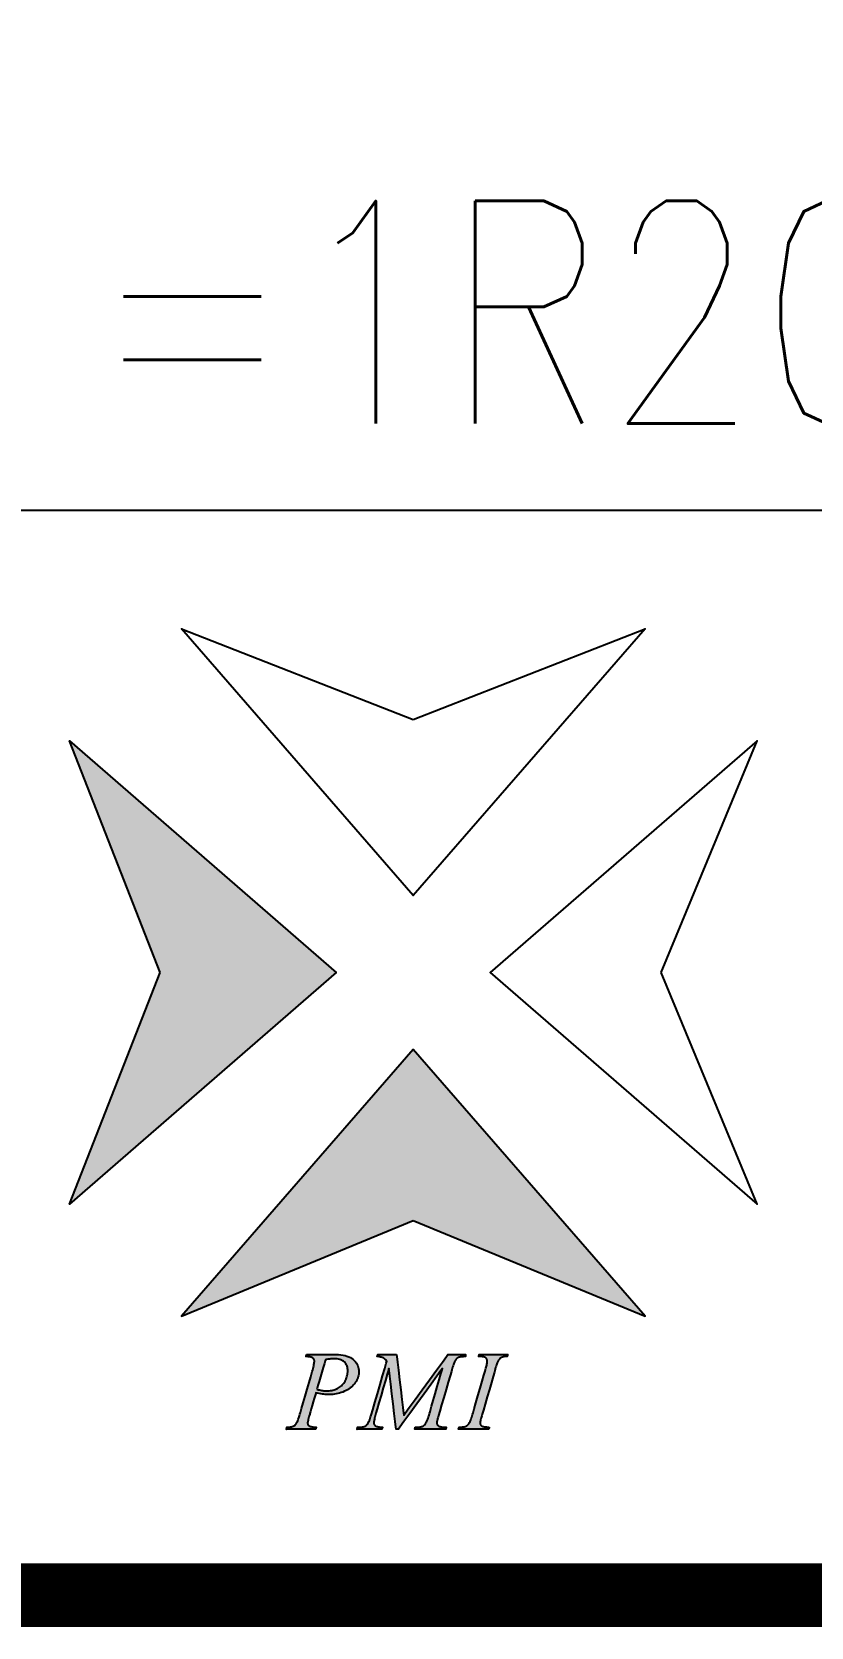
# Model space of a CAD drawing. Header units: millimetres. Extents: x 5710 to 6064, y -305 to -54.
# Drawn here: x 5856.39 to 5870.72, y -305.12 to -275.76 of the extents above; entities that cross this region are included whole.
import ezdxf
from ezdxf.enums import TextEntityAlignment as Align

# ---------------------------------------------------------------- set-up
doc = ezdxf.new("R2010")
doc.units = ezdxf.units.MM
doc.header["$LTSCALE"] = 10
doc.layers.get('0').update_dxf_attribs({"linetype": 'CONTINUOUS'})
doc.styles.add('SIMPLEX', font='SIMPLEX.shx', dxfattribs={"width": 0.8, "height": 3.2, "bigfont": 'chineset.shx'})

# ---------------------------------------------------------------- blocks, each defined once
blk = doc.blocks.new('PMI')
h = blk.add_hatch(color=4)
h.paths.add_polyline_path([(8.027, -17.918), (8.027, -17.87), (-5.83, -5.828), (-1.118, -17.894), (-5.83, -29.959)])
h.paths.add_polyline_path([(12.065, -21.903), (0, -35.788), (12.065, -30.796), (24.13, -35.788)])
h.paths.add_polyline_path([(15.544, -41.298), (15.55, -41.266), (15.558, -41.23), (15.568, -41.188), (15.58, -41.141), (15.595, -41.088), (15.612, -41.03), (15.631, -40.967), (15.654, -40.887), (15.717, -40.672), (15.806, -40.36), (15.913, -39.991), (16.025, -39.603), (16.131, -39.234), (16.221, -38.922), (16.283, -38.707), (16.306, -38.627), (16.329, -38.542), (16.351, -38.463), (16.373, -38.392), (16.393, -38.327), (16.412, -38.27), (16.43, -38.219), (16.448, -38.176), (16.464, -38.139), (16.479, -38.11), (16.495, -38.085), (16.512, -38.061), (16.531, -38.038), (16.551, -38.017), (16.573, -37.997), (16.597, -37.978), (16.621, -37.961), (16.648, -37.945), (16.676, -37.93), (16.707, -37.916), (16.745, -37.905), (16.773, -37.899), (16.803, -37.894), (16.836, -37.89), (16.871, -37.888), (16.908, -37.886), (16.948, -37.886), (16.952, -37.874), (16.956, -37.86), (16.961, -37.844), (16.966, -37.827), (16.971, -37.811), (16.979, -37.785), (16.928, -37.785), (16.792, -37.785), (16.595, -37.785), (16.362, -37.785), (16.116, -37.785), (15.882, -37.785), (15.685, -37.785), (15.549, -37.785), (15.498, -37.785), (15.489, -37.811), (15.484, -37.827), (15.478, -37.844), (15.473, -37.86), (15.468, -37.874), (15.464, -37.886), (15.511, -37.887), (15.555, -37.888), (15.595, -37.889), (15.631, -37.892), (15.664, -37.895), (15.694, -37.898), (15.732, -37.905), (15.767, -37.916), (15.8, -37.93), (15.827, -37.947), (15.85, -37.966), (15.869, -37.987), (15.885, -38.01), (15.897, -38.036), (15.905, -38.064), (15.91, -38.094), (15.91, -38.119), (15.909, -38.154), (15.906, -38.192), (15.901, -38.234), (15.894, -38.28), (15.884, -38.329), (15.872, -38.381), (15.859, -38.438), (15.843, -38.497), (15.825, -38.561), (15.801, -38.641), (15.739, -38.857), (15.649, -39.169), (15.543, -39.539), (15.431, -39.929), (15.324, -40.299), (15.234, -40.611), (15.172, -40.827), (15.149, -40.908), (15.127, -40.982), (15.105, -41.052), (15.083, -41.116), (15.061, -41.175), (15.04, -41.229), (15.018, -41.278), (14.997, -41.321), (14.975, -41.359), (14.948, -41.402), (14.917, -41.437), (14.878, -41.469), (14.845, -41.49), (14.821, -41.503), (14.796, -41.515), (14.768, -41.527), (14.74, -41.538), (14.699, -41.547), (14.667, -41.552), (14.632, -41.556), (14.593, -41.56), (14.549, -41.563), (14.502, -41.566), (14.451, -41.567), (14.44, -41.594), (14.434, -41.61), (14.427, -41.627), (14.421, -41.643), (14.411, -41.669), (14.465, -41.669), (14.609, -41.669), (14.819, -41.669), (15.068, -41.669), (15.329, -41.669), (15.578, -41.669), (15.787, -41.669), (15.932, -41.669), (15.986, -41.669), (15.994, -41.643), (15.999, -41.627), (16.005, -41.61), (16.01, -41.594), (16.018, -41.567), (15.965, -41.564), (15.915, -41.56), (15.871, -41.556), (15.83, -41.551), (15.794, -41.547), (15.761, -41.542), (15.733, -41.537), (15.699, -41.53), (15.665, -41.518), (15.635, -41.504), (15.609, -41.489), (15.583, -41.467), (15.56, -41.435), (15.546, -41.399), (15.54, -41.366), (15.539, -41.335)])
h.paths.add_polyline_path([(13.455, -41.535), (13.423, -41.523), (13.394, -41.509), (13.359, -41.488), (13.33, -41.462), (13.309, -41.431), (13.296, -41.395), (13.29, -41.356), (13.292, -41.318), (13.294, -41.291), (13.298, -41.262), (13.303, -41.23), (13.31, -41.197), (13.319, -41.162), (13.329, -41.124), (13.341, -41.085), (13.354, -41.043), (13.378, -40.959), (13.444, -40.733), (13.54, -40.405), (13.653, -40.016), (13.772, -39.607), (13.886, -39.219), (13.981, -38.891), (14.047, -38.665), (14.072, -38.58), (14.092, -38.504), (14.112, -38.433), (14.131, -38.368), (14.151, -38.309), (14.169, -38.255), (14.188, -38.208), (14.206, -38.165), (14.224, -38.129), (14.242, -38.098), (14.26, -38.072), (14.278, -38.047), (14.296, -38.024), (14.315, -38.004), (14.344, -37.976), (14.384, -37.947), (14.421, -37.929), (14.452, -37.921), (14.48, -37.916), (14.514, -37.911), (14.554, -37.906), (14.601, -37.901), (14.654, -37.896), (14.713, -37.891), (14.779, -37.886), (14.779, -37.86), (14.779, -37.844), (14.779, -37.827), (14.779, -37.811), (14.779, -37.785), (14.748, -37.785), (14.664, -37.785), (14.543, -37.785), (14.399, -37.785), (14.248, -37.785), (14.104, -37.785), (13.983, -37.785), (13.899, -37.785), (13.868, -37.785), (13.789, -37.893), (13.578, -38.182), (13.271, -38.602), (12.908, -39.099), (12.526, -39.622), (12.163, -40.119), (11.857, -40.538), (11.645, -40.828), (11.566, -40.936), (11.553, -40.828), (11.519, -40.538), (11.468, -40.119), (11.408, -39.622), (11.345, -39.099), (11.286, -38.602), (11.235, -38.182), (11.2, -37.893), (11.187, -37.785), (11.154, -37.785), (11.065, -37.785), (10.936, -37.785), (10.783, -37.785), (10.622, -37.785), (10.468, -37.785), (10.339, -37.785), (10.25, -37.785), (10.217, -37.785), (10.209, -37.811), (10.205, -37.827), (10.2, -37.844), (10.196, -37.86), (10.188, -37.886), (10.238, -37.893), (10.284, -37.899), (10.327, -37.906), (10.365, -37.914), (10.401, -37.922), (10.433, -37.931), (10.461, -37.94), (10.497, -37.954), (10.535, -37.977), (10.564, -38), (10.584, -38.017), (10.604, -38.037), (10.624, -38.059), (10.645, -38.083), (10.666, -38.109), (10.687, -38.137), (10.658, -38.236), (10.58, -38.502), (10.468, -38.887), (10.335, -39.344), (10.195, -39.825), (10.062, -40.281), (9.95, -40.667), (9.873, -40.933), (9.844, -41.032), (9.822, -41.099), (9.8, -41.16), (9.778, -41.216), (9.756, -41.266), (9.735, -41.311), (9.714, -41.351), (9.693, -41.385), (9.672, -41.414), (9.652, -41.437), (9.622, -41.465), (9.588, -41.489), (9.551, -41.51), (9.509, -41.527), (9.463, -41.542), (9.414, -41.553), (9.361, -41.561), (9.304, -41.566), (9.243, -41.567), (9.222, -41.567), (9.197, -41.567), (9.165, -41.567), (9.157, -41.594), (9.152, -41.61), (9.147, -41.627), (9.142, -41.643), (9.134, -41.669), (9.178, -41.669), (9.298, -41.669), (9.47, -41.669), (9.675, -41.669), (9.89, -41.669), (10.094, -41.669), (10.267, -41.669), (10.386, -41.669), (10.431, -41.669), (10.432, -41.666), (10.439, -41.643), (10.444, -41.627), (10.449, -41.61), (10.454, -41.594), (10.458, -41.58), (10.462, -41.567), (10.399, -41.562), (10.341, -41.557), (10.288, -41.55), (10.241, -41.542), (10.199, -41.534), (10.163, -41.524), (10.132, -41.514), (10.096, -41.498), (10.063, -41.471), (10.038, -41.44), (10.021, -41.404), (10.011, -41.363), (10.01, -41.328), (10.011, -41.302), (10.014, -41.271), (10.02, -41.235), (10.027, -41.194), (10.037, -41.147), (10.049, -41.096), (10.063, -41.04), (10.08, -40.979), (10.098, -40.913), (10.122, -40.831), (10.186, -40.61), (10.278, -40.29), (10.387, -39.912), (10.502, -39.513), (10.612, -39.134), (10.704, -38.814), (10.767, -38.594), (10.791, -38.511), (10.804, -38.62), (10.839, -38.91), (10.89, -39.33), (10.95, -39.828), (11.013, -40.352), (11.073, -40.85), (11.123, -41.271), (11.158, -41.561), (11.171, -41.669), (11.186, -41.669), (11.201, -41.669), (11.22, -41.669), (11.239, -41.669), (11.257, -41.669), (11.273, -41.669), (11.287, -41.669), (11.366, -41.561), (11.577, -41.271), (11.883, -40.85), (12.245, -40.352), (12.627, -39.828), (12.989, -39.33), (13.295, -38.91), (13.506, -38.62), (13.584, -38.511), (13.562, -38.588), (13.503, -38.795), (13.416, -39.095), (13.314, -39.45), (13.206, -39.823), (13.104, -40.178), (13.018, -40.478), (12.958, -40.684), (12.936, -40.762), (12.908, -40.856), (12.882, -40.942), (12.858, -41.02), (12.835, -41.091), (12.813, -41.154), (12.792, -41.21), (12.773, -41.258), (12.756, -41.298), (12.74, -41.33), (12.724, -41.357), (12.707, -41.383), (12.691, -41.406), (12.665, -41.438), (12.629, -41.473), (12.592, -41.498), (12.554, -41.517), (12.525, -41.529), (12.493, -41.539), (12.458, -41.548), (12.422, -41.555), (12.382, -41.56), (12.34, -41.564), (12.296, -41.566), (12.248, -41.567), (12.228, -41.567), (12.203, -41.567), (12.171, -41.567), (12.164, -41.594), (12.159, -41.61), (12.154, -41.627), (12.15, -41.643), (12.143, -41.669), (12.198, -41.669), (12.346, -41.669), (12.56, -41.669), (12.815, -41.669), (13.082, -41.669), (13.337, -41.669), (13.551, -41.669), (13.699, -41.669), (13.755, -41.669), (13.761, -41.643), (13.765, -41.627), (13.769, -41.61), (13.774, -41.594), (13.78, -41.567), (13.762, -41.567), (13.74, -41.567), (13.72, -41.567), (13.712, -41.567), (13.661, -41.566), (13.613, -41.564), (13.569, -41.559), (13.528, -41.553), (13.49, -41.545)])
h.paths.add_polyline_path([(6.807, -40.429), (6.861, -40.243), (6.912, -40.067), (6.955, -39.918), (6.985, -39.815), (6.996, -39.776), (7.086, -39.797), (7.173, -39.814), (7.257, -39.83), (7.336, -39.843), (7.412, -39.853), (7.485, -39.862), (7.554, -39.868), (7.619, -39.871), (7.681, -39.872), (7.776, -39.87), (7.87, -39.864), (7.962, -39.853), (8.053, -39.838), (8.142, -39.819), (8.23, -39.795), (8.317, -39.767), (8.402, -39.735), (8.485, -39.699), (8.566, -39.659), (8.642, -39.617), (8.713, -39.572), (8.78, -39.524), (8.843, -39.474), (8.9, -39.422), (8.954, -39.366), (9.003, -39.308), (9.047, -39.248), (9.086, -39.186), (9.121, -39.124), (9.152, -39.061), (9.178, -38.998), (9.199, -38.934), (9.215, -38.87), (9.227, -38.805), (9.234, -38.741), (9.236, -38.675), (9.232, -38.594), (9.221, -38.515), (9.203, -38.44), (9.177, -38.367), (9.144, -38.296), (9.104, -38.229), (9.056, -38.164), (9.001, -38.103), (8.938, -38.044), (8.868, -37.989), (8.791, -37.941), (8.706, -37.9), (8.613, -37.864), (8.513, -37.836), (8.406, -37.813), (8.291, -37.797), (8.169, -37.788), (8.039, -37.785), (7.986, -37.785), (7.846, -37.785), (7.642, -37.785), (7.401, -37.785), (7.147, -37.785), (6.906, -37.785), (6.702, -37.785), (6.561, -37.785), (6.509, -37.785), (6.501, -37.811), (6.496, -37.827), (6.491, -37.844), (6.486, -37.86), (6.478, -37.886), (6.537, -37.89), (6.591, -37.895), (6.641, -37.902), (6.686, -37.909), (6.725, -37.918), (6.76, -37.928), (6.791, -37.94), (6.827, -37.958), (6.862, -37.989), (6.889, -38.023), (6.907, -38.06), (6.917, -38.1), (6.918, -38.133), (6.917, -38.166), (6.913, -38.206), (6.906, -38.252), (6.896, -38.305), (6.883, -38.364), (6.867, -38.43), (6.849, -38.503), (6.828, -38.581), (6.804, -38.667), (6.782, -38.743), (6.723, -38.946), (6.639, -39.241), (6.538, -39.59), (6.432, -39.958), (6.332, -40.307), (6.247, -40.602), (6.188, -40.806), (6.167, -40.882), (6.136, -40.983), (6.106, -41.075), (6.077, -41.157), (6.048, -41.231), (6.019, -41.296), (5.991, -41.351), (5.964, -41.397), (5.937, -41.434), (5.91, -41.462), (5.881, -41.484), (5.848, -41.504), (5.81, -41.521), (5.768, -41.535), (5.721, -41.546), (5.67, -41.556), (5.614, -41.562), (5.553, -41.566), (5.488, -41.567), (5.484, -41.58), (5.48, -41.594), (5.475, -41.61), (5.469, -41.627), (5.465, -41.643), (5.456, -41.669), (5.509, -41.669), (5.649, -41.669), (5.852, -41.669), (6.092, -41.669), (6.346, -41.669), (6.586, -41.669), (6.789, -41.669), (6.929, -41.669), (6.982, -41.669), (6.983, -41.666), (6.989, -41.643), (6.994, -41.627), (6.998, -41.61), (7.003, -41.594), (7.01, -41.567), (6.948, -41.563), (6.891, -41.558), (6.84, -41.552), (6.793, -41.545), (6.752, -41.538), (6.717, -41.529), (6.686, -41.519), (6.651, -41.503), (6.617, -41.477), (6.592, -41.449), (6.575, -41.418), (6.565, -41.383), (6.564, -41.356), (6.565, -41.328), (6.569, -41.295), (6.576, -41.256), (6.585, -41.21), (6.598, -41.159), (6.612, -41.102), (6.63, -41.04), (6.65, -40.971), (6.673, -40.896), (6.684, -40.858), (6.713, -40.755), (6.756, -40.606)])
h.paths.add_polyline_path([(7.048, -39.597), (7.063, -39.544), (7.104, -39.402), (7.163, -39.196), (7.234, -38.952), (7.308, -38.696), (7.378, -38.452), (7.437, -38.246), (7.478, -38.104), (7.493, -38.051), (7.553, -38.041), (7.61, -38.032), (7.665, -38.024), (7.718, -38.018), (7.77, -38.012), (7.819, -38.008), (7.866, -38.005), (7.911, -38.003), (7.955, -38.003), (8.031, -38.005), (8.103, -38.011), (8.17, -38.021), (8.233, -38.036), (8.291, -38.055), (8.345, -38.078), (8.395, -38.105), (8.44, -38.136), (8.481, -38.171), (8.517, -38.21), (8.549, -38.252), (8.577, -38.297), (8.6, -38.345), (8.62, -38.395), (8.635, -38.449), (8.645, -38.506), (8.652, -38.565), (8.654, -38.628), (8.652, -38.689), (8.647, -38.75), (8.638, -38.81), (8.626, -38.87), (8.61, -38.93), (8.591, -38.989), (8.568, -39.047), (8.542, -39.105), (8.512, -39.162), (8.479, -39.218), (8.443, -39.27), (8.405, -39.319), (8.364, -39.365), (8.32, -39.408), (8.274, -39.447), (8.224, -39.484), (8.173, -39.517), (8.118, -39.547), (8.061, -39.574), (8.003, -39.598), (7.944, -39.619), (7.883, -39.636), (7.821, -39.651), (7.758, -39.662), (7.693, -39.67), (7.627, -39.674), (7.56, -39.676), (7.515, -39.675), (7.467, -39.672), (7.416, -39.667), (7.363, -39.66), (7.306, -39.651), (7.246, -39.641), (7.183, -39.628), (7.117, -39.613)], flags=16)
at = {"color": 4, "linetype": 'Continuous'}
blk.add_line((8.027, -17.918), (8.027, -17.87), dxfattribs=at)
for points in [[(12.065, -4.712, 0), (24.13, 0, 0), (12.065, -13.884, 0), (0, 0, 0), (12.065, -4.712, 0)], [(-1.118, -17.894, 0), (-5.83, -5.828, 0), (8.055, -17.894, 0), (-5.83, -29.959, 0), (-1.118, -17.894, 0)], [(24.966, -17.894, 0), (29.959, -5.828, 0), (16.074, -17.894, 0), (29.959, -29.959, 0), (24.966, -17.894, 0)], [(12.065, -30.796, 0), (24.13, -35.788, 0), (12.065, -21.903, 0), (0, -35.788, 0), (12.065, -30.796, 0)], [(6.509, -37.785, 0), (6.561, -37.785, 0), (6.702, -37.785, 0), (6.906, -37.785, 0), (7.147, -37.785, 0), (7.401, -37.785, 0), (7.642, -37.785, 0), (7.846, -37.785, 0), (7.986, -37.785, 0), (8.039, -37.785, 0), (8.169, -37.788, 0), (8.291, -37.797, 0), (8.406, -37.813, 0), (8.513, -37.836, 0), (8.613, -37.864, 0), (8.706, -37.9, 0), (8.791, -37.941, 0), (8.868, -37.989, 0), (8.938, -38.044, 0), (9.001, -38.103, 0), (9.056, -38.164, 0), (9.104, -38.229, 0), (9.144, -38.296, 0), (9.177, -38.367, 0), (9.203, -38.44, 0), (9.221, -38.515, 0), (9.232, -38.594, 0), (9.236, -38.675, 0), (9.234, -38.741, 0), (9.227, -38.805, 0), (9.215, -38.87, 0), (9.199, -38.934, 0), (9.178, -38.998, 0), (9.152, -39.061, 0), (9.121, -39.124, 0), (9.086, -39.186, 0), (9.047, -39.248, 0), (9.003, -39.308, 0), (8.954, -39.366, 0), (8.9, -39.422, 0), (8.843, -39.474, 0), (8.78, -39.524, 0), (8.713, -39.572, 0), (8.642, -39.617, 0), (8.566, -39.659, 0), (8.485, -39.699, 0), (8.402, -39.735, 0), (8.317, -39.767, 0), (8.23, -39.795, 0), (8.142, -39.819, 0), (8.053, -39.838, 0), (7.962, -39.853, 0), (7.87, -39.864, 0), (7.776, -39.87, 0), (7.681, -39.872, 0), (7.619, -39.871, 0), (7.554, -39.868, 0), (7.485, -39.862, 0), (7.412, -39.853, 0), (7.336, -39.843, 0), (7.257, -39.83, 0), (7.173, -39.814, 0), (7.086, -39.797, 0), (6.996, -39.776, 0), (6.985, -39.815, 0), (6.955, -39.918, 0), (6.912, -40.067, 0), (6.861, -40.243, 0), (6.807, -40.429, 0), (6.756, -40.606, 0), (6.713, -40.755, 0), (6.684, -40.858, 0), (6.673, -40.896, 0), (6.65, -40.971, 0), (6.63, -41.04, 0), (6.612, -41.102, 0), (6.598, -41.159, 0), (6.585, -41.21, 0), (6.576, -41.256, 0), (6.569, -41.295, 0), (6.565, -41.328, 0), (6.564, -41.356, 0), (6.565, -41.374, 0), (6.568, -41.392, 0), (6.573, -41.409, 0), (6.579, -41.425, 0), (6.588, -41.441, 0), (6.598, -41.456, 0), (6.611, -41.47, 0), (6.625, -41.483, 0), (6.641, -41.496, 0), (6.661, -41.508, 0), (6.686, -41.519, 0), (6.717, -41.529, 0), (6.752, -41.538, 0), (6.793, -41.545, 0), (6.84, -41.552, 0), (6.891, -41.558, 0), (6.948, -41.563, 0), (7.01, -41.567, 0), (7.009, -41.571, 0), (7.007, -41.58, 0), (7.003, -41.594, 0), (6.998, -41.61, 0), (6.994, -41.627, 0), (6.989, -41.643, 0), (6.985, -41.656, 0), (6.983, -41.666, 0), (6.982, -41.669, 0), (6.929, -41.669, 0), (6.789, -41.669, 0), (6.586, -41.669, 0), (6.346, -41.669, 0), (6.092, -41.669, 0), (5.852, -41.669, 0), (5.649, -41.669, 0), (5.509, -41.669, 0), (5.456, -41.669, 0), (5.457, -41.666, 0), (5.46, -41.656, 0), (5.465, -41.643, 0), (5.469, -41.627, 0), (5.475, -41.61, 0), (5.48, -41.594, 0), (5.484, -41.58, 0), (5.487, -41.571, 0), (5.488, -41.567, 0), (5.553, -41.566, 0), (5.614, -41.562, 0), (5.67, -41.556, 0), (5.721, -41.546, 0), (5.768, -41.535, 0), (5.81, -41.521, 0), (5.848, -41.504, 0), (5.881, -41.484, 0), (5.91, -41.462, 0), (5.937, -41.434, 0), (5.964, -41.397, 0), (5.991, -41.351, 0), (6.019, -41.296, 0), (6.048, -41.231, 0), (6.077, -41.157, 0), (6.106, -41.075, 0), (6.136, -40.983, 0), (6.167, -40.882, 0), (6.188, -40.806, 0), (6.247, -40.602, 0), (6.332, -40.307, 0), (6.432, -39.958, 0), (6.538, -39.59, 0), (6.639, -39.241, 0), (6.723, -38.946, 0), (6.782, -38.743, 0), (6.804, -38.667, 0), (6.828, -38.581, 0), (6.849, -38.503, 0), (6.867, -38.43, 0), (6.883, -38.364, 0), (6.896, -38.305, 0), (6.906, -38.252, 0), (6.913, -38.206, 0), (6.917, -38.166, 0), (6.918, -38.133, 0), (6.917, -38.111, 0), (6.914, -38.09, 0), (6.909, -38.07, 0), (6.902, -38.051, 0), (6.893, -38.032, 0), (6.882, -38.015, 0), (6.869, -37.998, 0), (6.854, -37.982, 0), (6.837, -37.967, 0), (6.816, -37.953, 0), (6.791, -37.94, 0), (6.76, -37.928, 0), (6.725, -37.918, 0), (6.686, -37.909, 0), (6.641, -37.902, 0), (6.591, -37.895, 0), (6.537, -37.89, 0), (6.478, -37.886, 0), (6.479, -37.883, 0), (6.482, -37.874, 0), (6.486, -37.86, 0), (6.491, -37.844, 0), (6.496, -37.827, 0), (6.501, -37.811, 0), (6.505, -37.797, 0), (6.508, -37.788, 0), (6.509, -37.785, 0)], [(7.048, -39.597, 0), (7.117, -39.613, 0), (7.183, -39.628, 0), (7.246, -39.641, 0), (7.306, -39.651, 0), (7.363, -39.66, 0), (7.416, -39.667, 0), (7.467, -39.672, 0), (7.515, -39.675, 0), (7.56, -39.676, 0), (7.627, -39.674, 0), (7.693, -39.67, 0), (7.758, -39.662, 0), (7.821, -39.651, 0), (7.883, -39.636, 0), (7.944, -39.619, 0), (8.003, -39.598, 0), (8.061, -39.574, 0), (8.118, -39.547, 0), (8.173, -39.517, 0), (8.224, -39.484, 0), (8.274, -39.447, 0), (8.32, -39.408, 0), (8.364, -39.365, 0), (8.405, -39.319, 0), (8.443, -39.27, 0), (8.479, -39.218, 0), (8.512, -39.162, 0), (8.542, -39.105, 0), (8.568, -39.047, 0), (8.591, -38.989, 0), (8.61, -38.93, 0), (8.626, -38.87, 0), (8.638, -38.81, 0), (8.647, -38.75, 0), (8.652, -38.689, 0), (8.654, -38.628, 0), (8.652, -38.565, 0), (8.645, -38.506, 0), (8.635, -38.449, 0), (8.62, -38.395, 0), (8.6, -38.345, 0), (8.577, -38.297, 0), (8.549, -38.252, 0), (8.517, -38.21, 0), (8.481, -38.171, 0), (8.44, -38.136, 0), (8.395, -38.105, 0), (8.345, -38.078, 0), (8.291, -38.055, 0), (8.233, -38.036, 0), (8.17, -38.021, 0), (8.103, -38.011, 0), (8.031, -38.005, 0), (7.955, -38.003, 0), (7.911, -38.003, 0), (7.866, -38.005, 0), (7.819, -38.008, 0), (7.77, -38.012, 0), (7.718, -38.018, 0), (7.665, -38.024, 0), (7.61, -38.032, 0), (7.553, -38.041, 0), (7.493, -38.051, 0), (7.478, -38.104, 0), (7.437, -38.246, 0), (7.378, -38.452, 0), (7.308, -38.696, 0), (7.234, -38.952, 0), (7.163, -39.196, 0), (7.104, -39.402, 0), (7.063, -39.544, 0), (7.048, -39.597, 0)], [(11.187, -37.785, 0), (11.2, -37.893, 0), (11.235, -38.182, 0), (11.286, -38.602, 0), (11.345, -39.099, 0), (11.408, -39.622, 0), (11.468, -40.119, 0), (11.519, -40.538, 0), (11.553, -40.828, 0), (11.566, -40.936, 0), (11.645, -40.828, 0), (11.857, -40.538, 0), (12.163, -40.119, 0), (12.526, -39.622, 0), (12.908, -39.099, 0), (13.271, -38.602, 0), (13.578, -38.182, 0), (13.789, -37.893, 0), (13.868, -37.785, 0), (13.899, -37.785, 0), (13.983, -37.785, 0), (14.104, -37.785, 0), (14.248, -37.785, 0), (14.399, -37.785, 0), (14.543, -37.785, 0), (14.664, -37.785, 0), (14.748, -37.785, 0), (14.779, -37.785, 0), (14.779, -37.788, 0), (14.779, -37.797, 0), (14.779, -37.811, 0), (14.779, -37.827, 0), (14.779, -37.844, 0), (14.779, -37.86, 0), (14.779, -37.874, 0), (14.779, -37.883, 0), (14.779, -37.886, 0), (14.713, -37.891, 0), (14.654, -37.896, 0), (14.601, -37.901, 0), (14.554, -37.906, 0), (14.514, -37.911, 0), (14.48, -37.916, 0), (14.452, -37.921, 0), (14.43, -37.926, 0), (14.415, -37.931, 0), (14.394, -37.942, 0), (14.374, -37.954, 0), (14.354, -37.968, 0), (14.334, -37.985, 0), (14.315, -38.004, 0), (14.296, -38.024, 0), (14.278, -38.047, 0), (14.26, -38.072, 0), (14.242, -38.098, 0), (14.224, -38.129, 0), (14.206, -38.165, 0), (14.188, -38.208, 0), (14.169, -38.255, 0), (14.151, -38.309, 0), (14.131, -38.368, 0), (14.112, -38.433, 0), (14.092, -38.504, 0), (14.072, -38.58, 0), (14.047, -38.665, 0), (13.981, -38.891, 0), (13.886, -39.219, 0), (13.772, -39.607, 0), (13.653, -40.016, 0), (13.54, -40.405, 0), (13.444, -40.733, 0), (13.378, -40.959, 0), (13.354, -41.043, 0), (13.341, -41.085, 0), (13.329, -41.124, 0), (13.319, -41.162, 0), (13.31, -41.197, 0), (13.303, -41.23, 0), (13.298, -41.262, 0), (13.294, -41.291, 0), (13.292, -41.318, 0), (13.291, -41.344, 0), (13.292, -41.365, 0), (13.295, -41.385, 0), (13.299, -41.404, 0), (13.306, -41.422, 0), (13.315, -41.439, 0), (13.325, -41.454, 0), (13.338, -41.469, 0), (13.352, -41.482, 0), (13.368, -41.494, 0), (13.394, -41.509, 0), (13.423, -41.523, 0), (13.455, -41.535, 0), (13.49, -41.545, 0), (13.528, -41.553, 0), (13.569, -41.559, 0), (13.613, -41.564, 0), (13.661, -41.566, 0), (13.712, -41.567, 0), (13.714, -41.567, 0), (13.72, -41.567, 0), (13.729, -41.567, 0), (13.74, -41.567, 0), (13.752, -41.567, 0), (13.762, -41.567, 0), (13.772, -41.567, 0), (13.778, -41.567, 0), (13.78, -41.567, 0), (13.779, -41.571, 0), (13.777, -41.58, 0), (13.774, -41.594, 0), (13.769, -41.61, 0), (13.765, -41.627, 0), (13.761, -41.643, 0), (13.758, -41.656, 0), (13.755, -41.666, 0), (13.755, -41.669, 0), (13.699, -41.669, 0), (13.551, -41.669, 0), (13.337, -41.669, 0), (13.082, -41.669, 0), (12.815, -41.669, 0), (12.56, -41.669, 0), (12.346, -41.669, 0), (12.198, -41.669, 0), (12.143, -41.669, 0), (12.144, -41.666, 0), (12.146, -41.656, 0), (12.15, -41.643, 0), (12.154, -41.627, 0), (12.159, -41.61, 0), (12.164, -41.594, 0), (12.168, -41.58, 0), (12.17, -41.571, 0), (12.171, -41.567, 0), (12.174, -41.567, 0), (12.181, -41.567, 0), (12.191, -41.567, 0), (12.203, -41.567, 0), (12.216, -41.567, 0), (12.228, -41.567, 0), (12.239, -41.567, 0), (12.246, -41.567, 0), (12.248, -41.567, 0), (12.296, -41.566, 0), (12.34, -41.564, 0), (12.382, -41.56, 0), (12.422, -41.555, 0), (12.458, -41.548, 0), (12.493, -41.539, 0), (12.525, -41.529, 0), (12.554, -41.517, 0), (12.581, -41.504, 0), (12.6, -41.493, 0), (12.619, -41.479, 0), (12.638, -41.464, 0), (12.656, -41.447, 0), (12.673, -41.428, 0), (12.691, -41.406, 0), (12.707, -41.383, 0), (12.724, -41.357, 0), (12.74, -41.33, 0), (12.756, -41.298, 0), (12.773, -41.258, 0), (12.792, -41.21, 0), (12.813, -41.154, 0), (12.835, -41.091, 0), (12.858, -41.02, 0), (12.882, -40.942, 0), (12.908, -40.856, 0), (12.936, -40.762, 0), (12.958, -40.684, 0), (13.018, -40.478, 0), (13.104, -40.178, 0), (13.206, -39.823, 0), (13.314, -39.45, 0), (13.416, -39.095, 0), (13.503, -38.795, 0), (13.562, -38.588, 0), (13.584, -38.511, 0), (13.506, -38.62, 0), (13.295, -38.91, 0), (12.989, -39.33, 0), (12.627, -39.828, 0), (12.245, -40.352, 0), (11.883, -40.85, 0), (11.577, -41.271, 0), (11.366, -41.561, 0), (11.287, -41.669, 0), (11.283, -41.669, 0), (11.273, -41.669, 0), (11.257, -41.669, 0), (11.239, -41.669, 0), (11.22, -41.669, 0), (11.201, -41.669, 0), (11.186, -41.669, 0), (11.175, -41.669, 0), (11.171, -41.669, 0), (11.158, -41.561, 0), (11.123, -41.271, 0), (11.073, -40.85, 0), (11.013, -40.352, 0), (10.95, -39.828, 0), (10.89, -39.33, 0), (10.839, -38.91, 0), (10.804, -38.62, 0), (10.791, -38.511, 0), (10.767, -38.594, 0), (10.704, -38.814, 0), (10.612, -39.134, 0), (10.502, -39.513, 0), (10.387, -39.912, 0), (10.278, -40.29, 0), (10.186, -40.61, 0), (10.122, -40.831, 0), (10.098, -40.913, 0), (10.08, -40.979, 0), (10.063, -41.04, 0), (10.049, -41.096, 0), (10.037, -41.147, 0), (10.027, -41.194, 0), (10.02, -41.235, 0), (10.014, -41.271, 0), (10.011, -41.302, 0), (10.01, -41.328, 0), (10.011, -41.351, 0), (10.014, -41.373, 0), (10.018, -41.394, 0), (10.025, -41.413, 0), (10.034, -41.431, 0), (10.044, -41.448, 0), (10.056, -41.463, 0), (10.071, -41.478, 0), (10.087, -41.491, 0), (10.107, -41.503, 0), (10.132, -41.514, 0), (10.163, -41.524, 0), (10.199, -41.534, 0), (10.241, -41.542, 0), (10.288, -41.55, 0), (10.341, -41.557, 0), (10.399, -41.562, 0), (10.462, -41.567, 0), (10.461, -41.571, 0), (10.458, -41.58, 0), (10.454, -41.594, 0), (10.449, -41.61, 0), (10.444, -41.627, 0), (10.439, -41.643, 0), (10.435, -41.656, 0), (10.432, -41.666, 0), (10.431, -41.669, 0), (10.386, -41.669, 0), (10.267, -41.669, 0), (10.094, -41.669, 0), (9.89, -41.669, 0), (9.675, -41.669, 0), (9.47, -41.669, 0), (9.298, -41.669, 0), (9.178, -41.669, 0), (9.134, -41.669, 0), (9.135, -41.666, 0), (9.138, -41.656, 0), (9.142, -41.643, 0), (9.147, -41.627, 0), (9.152, -41.61, 0), (9.157, -41.594, 0), (9.161, -41.58, 0), (9.164, -41.571, 0), (9.165, -41.567, 0), (9.168, -41.567, 0), (9.175, -41.567, 0), (9.185, -41.567, 0), (9.197, -41.567, 0), (9.21, -41.567, 0), (9.222, -41.567, 0), (9.233, -41.567, 0), (9.24, -41.567, 0), (9.243, -41.567, 0), (9.304, -41.566, 0), (9.361, -41.561, 0), (9.414, -41.553, 0), (9.463, -41.542, 0), (9.509, -41.527, 0), (9.551, -41.51, 0), (9.588, -41.489, 0), (9.622, -41.465, 0), (9.652, -41.437, 0), (9.672, -41.414, 0), (9.693, -41.385, 0), (9.714, -41.351, 0), (9.735, -41.311, 0), (9.756, -41.266, 0), (9.778, -41.216, 0), (9.8, -41.16, 0), (9.822, -41.099, 0), (9.844, -41.032, 0), (9.873, -40.933, 0), (9.95, -40.667, 0), (10.062, -40.281, 0), (10.195, -39.825, 0), (10.335, -39.344, 0), (10.468, -38.887, 0), (10.58, -38.502, 0), (10.658, -38.236, 0), (10.687, -38.137, 0), (10.666, -38.109, 0), (10.645, -38.083, 0), (10.624, -38.059, 0), (10.604, -38.037, 0), (10.584, -38.017, 0), (10.564, -38, 0), (10.545, -37.984, 0), (10.525, -37.971, 0), (10.506, -37.96, 0), (10.485, -37.949, 0), (10.461, -37.94, 0), (10.433, -37.931, 0), (10.401, -37.922, 0), (10.365, -37.914, 0), (10.327, -37.906, 0), (10.284, -37.899, 0), (10.238, -37.893, 0), (10.188, -37.886, 0), (10.189, -37.883, 0), (10.192, -37.874, 0), (10.196, -37.86, 0), (10.2, -37.844, 0), (10.205, -37.827, 0), (10.209, -37.811, 0), (10.213, -37.797, 0), (10.216, -37.788, 0), (10.217, -37.785, 0), (10.25, -37.785, 0), (10.339, -37.785, 0), (10.468, -37.785, 0), (10.622, -37.785, 0), (10.783, -37.785, 0), (10.936, -37.785, 0), (11.065, -37.785, 0), (11.154, -37.785, 0), (11.187, -37.785, 0)], [(16.018, -41.567, 0), (16.017, -41.571, 0), (16.014, -41.58, 0), (16.01, -41.594, 0), (16.005, -41.61, 0), (15.999, -41.627, 0), (15.994, -41.643, 0), (15.99, -41.656, 0), (15.987, -41.666, 0), (15.986, -41.669, 0), (15.932, -41.669, 0), (15.787, -41.669, 0), (15.578, -41.669, 0), (15.329, -41.669, 0), (15.068, -41.669, 0), (14.819, -41.669, 0), (14.609, -41.669, 0), (14.465, -41.669, 0), (14.411, -41.669, 0), (14.412, -41.666, 0), (14.416, -41.656, 0), (14.421, -41.643, 0), (14.427, -41.627, 0), (14.434, -41.61, 0), (14.44, -41.594, 0), (14.446, -41.58, 0), (14.449, -41.571, 0), (14.451, -41.567, 0), (14.502, -41.566, 0), (14.549, -41.563, 0), (14.593, -41.56, 0), (14.632, -41.556, 0), (14.667, -41.552, 0), (14.699, -41.547, 0), (14.726, -41.541, 0), (14.749, -41.534, 0), (14.768, -41.527, 0), (14.796, -41.515, 0), (14.821, -41.503, 0), (14.845, -41.49, 0), (14.867, -41.476, 0), (14.888, -41.461, 0), (14.907, -41.445, 0), (14.924, -41.428, 0), (14.94, -41.41, 0), (14.954, -41.392, 0), (14.975, -41.359, 0), (14.997, -41.321, 0), (15.018, -41.278, 0), (15.04, -41.229, 0), (15.061, -41.175, 0), (15.083, -41.116, 0), (15.105, -41.052, 0), (15.127, -40.982, 0), (15.149, -40.908, 0), (15.172, -40.827, 0), (15.234, -40.611, 0), (15.324, -40.299, 0), (15.431, -39.929, 0), (15.543, -39.539, 0), (15.649, -39.169, 0), (15.739, -38.857, 0), (15.801, -38.641, 0), (15.825, -38.561, 0), (15.843, -38.497, 0), (15.859, -38.438, 0), (15.872, -38.381, 0), (15.884, -38.329, 0), (15.894, -38.28, 0), (15.901, -38.234, 0), (15.906, -38.192, 0), (15.909, -38.154, 0), (15.91, -38.119, 0), (15.91, -38.102, 0), (15.909, -38.087, 0), (15.906, -38.072, 0), (15.903, -38.057, 0), (15.899, -38.043, 0), (15.894, -38.029, 0), (15.888, -38.017, 0), (15.881, -38.004, 0), (15.873, -37.993, 0), (15.864, -37.981, 0), (15.855, -37.971, 0), (15.844, -37.961, 0), (15.833, -37.951, 0), (15.82, -37.943, 0), (15.806, -37.935, 0), (15.792, -37.927, 0), (15.777, -37.92, 0), (15.76, -37.914, 0), (15.742, -37.908, 0), (15.719, -37.903, 0), (15.694, -37.898, 0), (15.664, -37.895, 0), (15.631, -37.892, 0), (15.595, -37.889, 0), (15.555, -37.888, 0), (15.511, -37.887, 0), (15.464, -37.886, 0), (15.465, -37.883, 0), (15.468, -37.874, 0), (15.473, -37.86, 0), (15.478, -37.844, 0), (15.484, -37.827, 0), (15.489, -37.811, 0), (15.494, -37.797, 0), (15.497, -37.788, 0), (15.498, -37.785, 0), (15.549, -37.785, 0), (15.685, -37.785, 0), (15.882, -37.785, 0), (16.116, -37.785, 0), (16.362, -37.785, 0), (16.595, -37.785, 0), (16.792, -37.785, 0), (16.928, -37.785, 0), (16.979, -37.785, 0), (16.978, -37.788, 0), (16.975, -37.797, 0), (16.971, -37.811, 0), (16.966, -37.827, 0), (16.961, -37.844, 0), (16.956, -37.86, 0), (16.952, -37.874, 0), (16.949, -37.883, 0), (16.948, -37.886, 0), (16.908, -37.886, 0), (16.871, -37.888, 0), (16.836, -37.89, 0), (16.803, -37.894, 0), (16.773, -37.899, 0), (16.745, -37.905, 0), (16.72, -37.912, 0), (16.697, -37.921, 0), (16.676, -37.93, 0), (16.648, -37.945, 0), (16.621, -37.961, 0), (16.597, -37.978, 0), (16.573, -37.997, 0), (16.551, -38.017, 0), (16.531, -38.038, 0), (16.512, -38.061, 0), (16.495, -38.085, 0), (16.479, -38.11, 0), (16.464, -38.139, 0), (16.448, -38.176, 0), (16.43, -38.219, 0), (16.412, -38.27, 0), (16.393, -38.327, 0), (16.373, -38.392, 0), (16.351, -38.463, 0), (16.329, -38.542, 0), (16.306, -38.627, 0), (16.283, -38.707, 0), (16.221, -38.922, 0), (16.131, -39.234, 0), (16.025, -39.603, 0), (15.913, -39.991, 0), (15.806, -40.36, 0), (15.717, -40.672, 0), (15.654, -40.887, 0), (15.631, -40.967, 0), (15.612, -41.03, 0), (15.595, -41.088, 0), (15.58, -41.141, 0), (15.568, -41.188, 0), (15.558, -41.23, 0), (15.55, -41.266, 0), (15.544, -41.298, 0), (15.541, -41.324, 0), (15.54, -41.344, 0), (15.54, -41.359, 0), (15.541, -41.373, 0), (15.544, -41.386, 0), (15.547, -41.399, 0), (15.551, -41.411, 0), (15.556, -41.423, 0), (15.561, -41.435, 0), (15.568, -41.445, 0), (15.575, -41.456, 0), (15.584, -41.466, 0), (15.593, -41.475, 0), (15.604, -41.484, 0), (15.616, -41.493, 0), (15.628, -41.5, 0), (15.642, -41.508, 0), (15.657, -41.515, 0), (15.673, -41.521, 0), (15.69, -41.527, 0), (15.71, -41.532, 0), (15.733, -41.537, 0), (15.761, -41.542, 0), (15.794, -41.547, 0), (15.83, -41.551, 0), (15.871, -41.556, 0), (15.915, -41.56, 0), (15.965, -41.564, 0), (16.018, -41.567, 0)]]:
    blk.add_polyline3d(points, dxfattribs=at)

msp = doc.modelspace()

# ---------------------------------------------------------------- linework, layer by layer
at = {"color": 3}
msp.add_line((5844.1175, -284.5629), (6063.1519, -284.5629), dxfattribs=at)
at = {"const_width": 1.1726}
msp.add_lwpolyline([(5710.4627, -304.5348), (6063.1519, -304.5348), (6063.1519, -54.6756), (5710.4627, -54.6756)], close=True, dxfattribs=at)

# ---------------------------------------------------------------- block references
at = {"xscale": 0.353453307782047, "yscale": 0.3534533077820328, "zscale": 0.3534533077820333}
msp.add_blockref('PMI', (5859.1412, -286.7498), dxfattribs=at)

# ---------------------------------------------------------------- texts
at = {"color": 3, "style": 'SIMPLEX', "width": 0.8}
msp.add_text('=1R20-10T3-1FSDM-1400-1550-0.050', height=4.1, dxfattribs=at).set_placement((5857.5139, -280.9206), align=Align.MIDDLE_LEFT)

doc.saveas('drawing.dxf')
